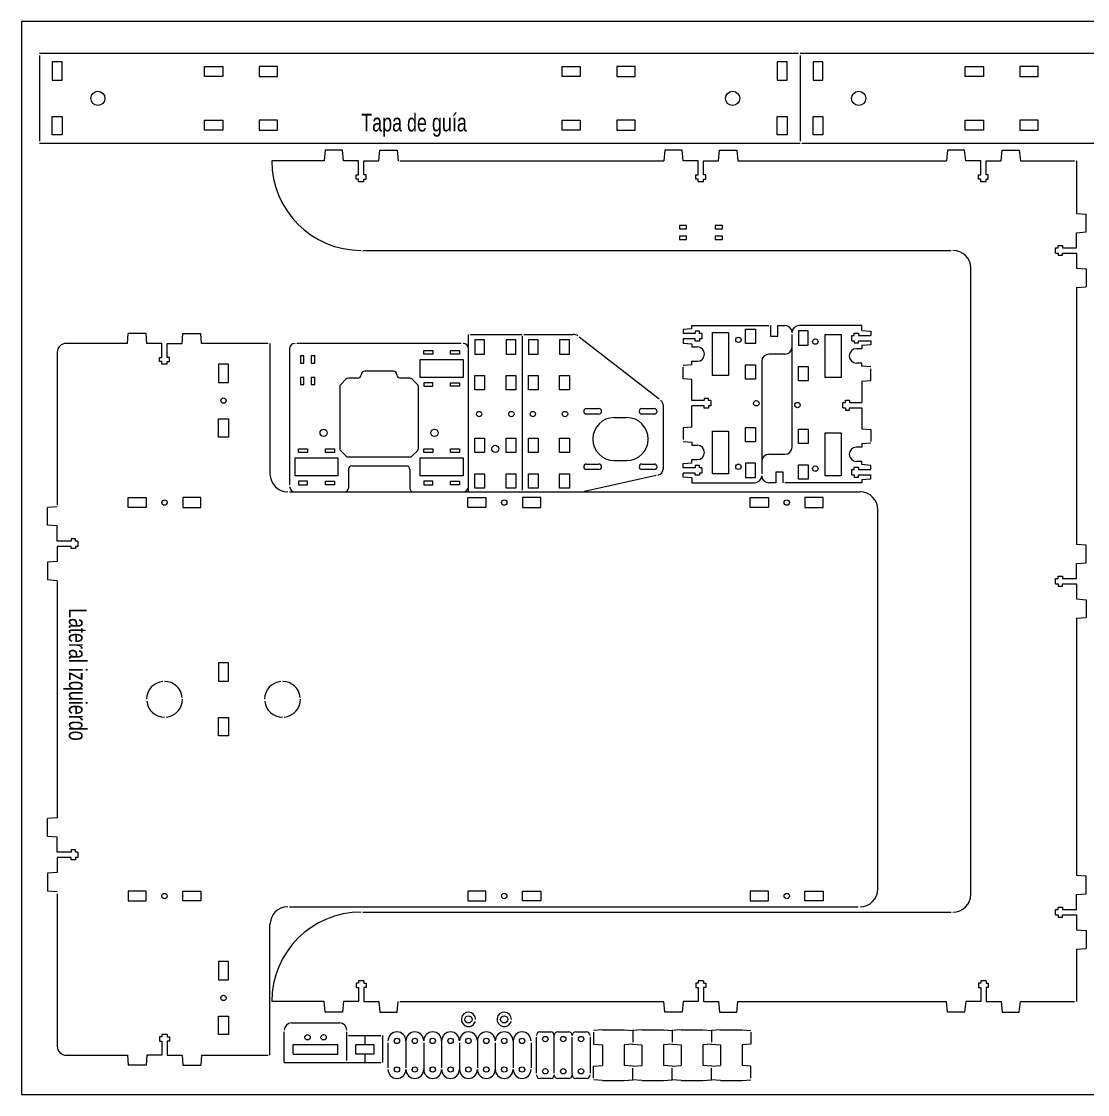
# Model space of a CAD drawing. Header units: millimetres. Extents: x 1800 to 2700, y -1200 to 1500.
# Drawn here: x 1800 to 2396, y -552 to 48 of the extents above; entities that cross this region are included whole.
import ezdxf

# ---------------------------------------------------------------- set-up
doc = ezdxf.new("R2010")
doc.units = ezdxf.units.MM
doc.layers.get('0').update_dxf_attribs({"linetype": 'CONTINUOUS', "lineweight": 0})
doc.layers.add('grabar', color=5, linetype='CONTINUOUS', lineweight=0)
doc.layers.add('planchas', color=1, linetype='CONTINUOUS', lineweight=0)
doc.styles.get("Standard").update_dxf_attribs({"font": 'txt', "width": 0.75})

# ---------------------------------------------------------------- blocks, each defined once
blk = doc.blocks.new('Motor-bolt-slit')
for p, q in [((-3.5, 1.5), (3.5, 1.5)), ((3.5, -1.5), (-3.5, -1.5))]:
    blk.add_line(p, q)
for centre, start, end in [((-3.5, 0), 90, 270), ((3.5, 0), 270, 90)]:
    blk.add_arc(centre, 1.5, start, end)

msp = doc.modelspace()

# ---------------------------------------------------------------- linework, layer by layer
for p, q in [((2234.5, 30), (1810, 30)), ((2661, 30), (2235.5, 30)), ((1810, 29), (1810, -19)), ((1817.25, 25.4), (1817.25, 15.2)), ((1822.75, 25.4), (1817.25, 25.4)), ((1822.75, 15.2), (1822.75, 25.4)), ((2222.75, 25.4), (2222.75, 15.2)), ((2228.25, 25.4), (2222.75, 25.4)), ((2228.25, 15.2), (2228.25, 25.4)), ((2235.5, 29), (2235.5, -19)), ((2242.75, 25.4), (2242.75, 15.2)), ((2248.25, 25.4), (2242.75, 25.4)), ((2248.25, 15.2), (2248.25, 25.4)), ((1902.35, 22.75), (1912.55, 22.75)), ((1902.35, 17.25), (1902.35, 22.75)), ((1912.55, 22.75), (1912.55, 17.25)), ((1943.15, 22.75), (1932.95, 22.75)), ((1932.95, 22.75), (1932.95, 17.25)), ((1943.15, 17.25), (1943.15, 22.75)), ((2102.35, 22.75), (2112.55, 22.75)), ((2102.35, 17.25), (2102.35, 22.75)), ((2112.55, 22.75), (2112.55, 17.25)), ((2143.15, 22.75), (2132.95, 22.75)), ((2132.95, 22.75), (2132.95, 17.25)), ((2143.15, 17.25), (2143.15, 22.75)), ((2327.85, 22.75), (2338.05, 22.75)), ((2327.85, 17.25), (2327.85, 22.75)), ((2338.05, 22.75), (2338.05, 17.25)), ((2368.65, 22.75), (2358.45, 22.75)), ((2358.45, 22.75), (2358.45, 17.25)), ((2368.65, 17.25), (2368.65, 22.75)), ((1817.25, 15.2), (1822.75, 15.2)), ((1912.55, 17.25), (1902.35, 17.25)), ((1932.95, 17.25), (1943.15, 17.25)), ((2112.55, 17.25), (2102.35, 17.25)), ((2132.95, 17.25), (2143.15, 17.25)), ((2222.75, 15.2), (2228.25, 15.2)), ((2242.75, 15.2), (2248.25, 15.2)), ((2338.05, 17.25), (2327.85, 17.25)), ((2358.45, 17.25), (2368.65, 17.25)), ((1817.25, -15.4), (1817.25, -5.2)), ((1817.25, -5.2), (1822.75, -5.2)), ((1822.75, -5.2), (1822.75, -15.4)), ((2222.75, -15.4), (2222.75, -5.2)), ((2222.75, -5.2), (2228.25, -5.2)), ((2228.25, -5.2), (2228.25, -15.4)), ((2242.75, -15.4), (2242.75, -5.2)), ((2242.75, -5.2), (2248.25, -5.2)), ((2248.25, -5.2), (2248.25, -15.4)), ((1902.35, -7.25), (1912.55, -7.25)), ((1902.35, -12.75), (1902.35, -7.25)), ((1912.55, -7.25), (1912.55, -12.75)), ((1943.15, -7.25), (1932.95, -7.25)), ((1932.95, -7.25), (1932.95, -12.75)), ((1943.15, -12.75), (1943.15, -7.25)), ((2102.35, -7.25), (2112.55, -7.25)), ((2102.35, -12.75), (2102.35, -7.25)), ((2112.55, -7.25), (2112.55, -12.75)), ((2143.15, -7.25), (2132.95, -7.25)), ((2132.95, -7.25), (2132.95, -12.75)), ((2143.15, -12.75), (2143.15, -7.25)), ((2327.85, -7.25), (2338.05, -7.25)), ((2327.85, -12.75), (2327.85, -7.25)), ((2338.05, -7.25), (2338.05, -12.75)), ((2368.65, -7.25), (2358.45, -7.25)), ((2358.45, -7.25), (2358.45, -12.75)), ((2368.65, -12.75), (2368.65, -7.25)), ((1822.75, -15.4), (1817.25, -15.4)), ((1912.55, -12.75), (1902.35, -12.75)), ((1932.95, -12.75), (1943.15, -12.75)), ((2112.55, -12.75), (2102.35, -12.75)), ((2132.95, -12.75), (2143.15, -12.75)), ((2228.25, -15.4), (2222.75, -15.4)), ((2248.25, -15.4), (2242.75, -15.4)), ((2338.05, -12.75), (2327.85, -12.75)), ((2358.45, -12.75), (2368.65, -12.75)), ((1810, -20), (2235.5, -20)), ((1969.9, -24), (1969.3, -30)), ((1979.5, -24), (1969.9, -24)), ((1980.1, -30), (1979.5, -24)), ((2000.5, -24), (2010.1, -24)), ((2010.1, -24), (2010.7, -30)), ((2159.9, -24), (2159.3, -30)), ((2169.5, -24), (2159.9, -24)), ((2170.1, -30), (2169.5, -24)), ((2190.5, -24), (2200.1, -24)), ((2200.1, -24), (2200.7, -30)), ((2236.5, -20), (2661, -20)), ((2317.9, -24), (2317.3, -30)), ((2327.5, -24), (2317.9, -24)), ((2328.1, -30), (2327.5, -24)), ((2348.5, -24), (2358.1, -24)), ((2358.1, -24), (2358.7, -30)), ((1969.3, -30), (1940, -30)), ((1940, -30), (1940, -30)), ((1988.5, -30), (1980.1, -30)), ((1988.5, -37.8), (1988.5, -30)), ((1991.5, -37.8), (1991.5, -30)), ((1991.5, -30), (1999.9, -30)), ((1999.9, -30), (2000.5, -24)), ((2011.7, -30), (2159.3, -30)), ((2178.5, -30), (2170.1, -30)), ((2178.5, -37.8), (2178.5, -30)), ((2181.5, -37.8), (2181.5, -30)), ((2181.5, -30), (2189.9, -30)), ((2189.9, -30), (2190.5, -24)), ((2200.7, -30), (2317.3, -30)), ((2336.5, -30), (2328.1, -30)), ((2336.5, -37.8), (2336.5, -30)), ((2339.5, -37.8), (2339.5, -30)), ((2339.5, -30), (2347.9, -30)), ((2347.9, -30), (2348.5, -24)), ((2358.7, -30), (2389, -30)), ((2390, -30), (2390, -59.3)), ((1987.25, -37.8), (1988.5, -37.8)), ((1987.25, -40.2), (1987.25, -37.8)), ((1988.5, -40.2), (1987.25, -40.2)), ((1988.5, -41.6), (1988.5, -40.2)), ((1991.5, -41.6), (1988.5, -41.6)), ((1992.75, -37.8), (1991.5, -37.8)), ((1991.5, -41.6), (1991.5, -40.2)), ((1991.5, -40.2), (1992.75, -40.2)), ((1992.75, -40.2), (1992.75, -37.8)), ((2177.25, -37.8), (2178.5, -37.8)), ((2177.25, -40.2), (2177.25, -37.8)), ((2178.5, -40.2), (2177.25, -40.2)), ((2178.5, -41.6), (2178.5, -40.2)), ((2181.5, -41.6), (2178.5, -41.6)), ((2182.75, -37.8), (2181.5, -37.8)), ((2181.5, -41.6), (2181.5, -40.2)), ((2181.5, -40.2), (2182.75, -40.2)), ((2182.75, -40.2), (2182.75, -37.8)), ((2335.25, -37.8), (2336.5, -37.8)), ((2335.25, -40.2), (2335.25, -37.8)), ((2336.5, -40.2), (2335.25, -40.2)), ((2336.5, -41.6), (2336.5, -40.2)), ((2339.5, -41.6), (2336.5, -41.6)), ((2340.75, -37.8), (2339.5, -37.8)), ((2339.5, -41.6), (2339.5, -40.2)), ((2339.5, -40.2), (2340.75, -40.2)), ((2340.75, -40.2), (2340.75, -37.8)), ((2390, -59.3), (2395.5, -59.7)), ((2395.5, -69.7), (2395.5, -59.7)), ((2172, -66), (2168, -66)), ((2168, -66), (2168, -68)), ((2172, -68), (2172, -66)), ((2192, -66), (2188, -66)), ((2188, -66), (2188, -68)), ((2192, -68), (2192, -66)), ((2168, -68), (2172, -68)), ((2172, -72), (2168, -72)), ((2168, -72), (2168, -74)), ((2172, -74), (2172, -72)), ((2188, -68), (2192, -68)), ((2192, -72), (2188, -72)), ((2188, -72), (2188, -74)), ((2192, -74), (2192, -72)), ((2390, -70.1), (2395.5, -69.7)), ((2390, -78.5), (2390, -70.1)), ((2168, -74), (2172, -74)), ((2188, -74), (2192, -74)), ((2379.8, -78.5), (2379.8, -77.25)), ((2379.8, -77.25), (2382.2, -77.25)), ((2382.2, -77.25), (2382.2, -78.5)), ((1991, -80), (2320, -80)), ((2378.4, -78.5), (2379.8, -78.5)), ((2378.4, -81.5), (2378.4, -78.5)), ((2378.4, -81.5), (2379.8, -81.5)), ((2379.8, -81.5), (2379.8, -82.75)), ((2379.8, -82.75), (2382.2, -82.75)), ((2382.2, -78.5), (2390, -78.5)), ((2382.2, -82.75), (2382.2, -81.5)), ((2382.2, -81.5), (2390, -81.5)), ((2390, -81.5), (2390, -89.9)), ((2331, -440), (2331, -90)), ((2390, -89.9), (2395.5, -90.3)), ((2395.5, -90.3), (2395.5, -100.3)), ((2390, -100.7), (2395.5, -100.3)), ((2390, -100.7), (2390, -244.3)), ((2175, -123.8), (2170, -124.2)), ((2170, -124.2), (2170, -126.5)), ((2175, -123.8), (2175, -122)), ((2175, -122), (2218, -122)), ((2176.8, -125.25), (2176.8, -126.5)), ((2179.2, -125.25), (2176.8, -125.25)), ((2179.2, -126.5), (2179.2, -125.25)), ((2186.5, -150), (2186.5, -126)), ((2186.5, -126), (2195.5, -126)), ((2195.5, -126), (2195.5, -150)), ((2205, -132), (2205, -124)), ((2205, -124), (2210.5, -124)), ((2210.5, -124), (2210.5, -132)), ((2219, -122), (2219, -128)), ((2223, -128), (2223, -122)), ((2223, -122), (2227, -122)), ((2234.5, -125), (2234.5, -133)), ((2240, -125), (2234.5, -125)), ((2270, -122), (2235, -122)), ((2240, -133), (2240, -125)), ((2270, -124.8), (2270, -122)), ((2270, -124.8), (2275, -125.2)), ((2275, -125.2), (2275, -127.5)), ((1859.3, -132), (1825, -132)), ((1859.3, -132), (1859.7, -126.5)), ((1869.7, -126.5), (1859.7, -126.5)), ((1870.1, -132), (1869.7, -126.5)), ((1889.9, -132), (1890.3, -126.5)), ((1890.3, -126.5), (1900.3, -126.5)), ((1900.7, -132), (1900.3, -126.5)), ((1938, -132), (1900.7, -132)), ((2046, -132), (1954, -132)), ((2050, -215), (2050, -127)), ((2051, -127), (2080, -127)), ((2053.5, -130), (2053.5, -138)), ((2059, -130), (2053.5, -130)), ((2059, -138), (2059, -130)), ((2071, -130), (2071, -138)), ((2076.5, -130), (2071, -130)), ((2076.5, -138), (2076.5, -130)), ((2080, -128), (2080, -214)), ((2081, -127), (2108.63073, -127)), ((2083.5, -130), (2083.5, -138)), ((2089, -130), (2083.5, -130)), ((2089, -138), (2089, -130)), ((2101, -130), (2101, -138)), ((2106.5, -130), (2101, -130)), ((2106.5, -138), (2106.5, -130)), ((2156.661074, -163.186139), (2111.872244, -128.451944)), ((2176.8, -126.5), (2170, -126.5)), ((2170, -129.5), (2170, -131.8)), ((2176.8, -129.5), (2170, -129.5)), ((2170, -131.8), (2175, -132.2)), ((2176.8, -130.75), (2176.8, -129.5)), ((2179.2, -130.75), (2176.8, -130.75)), ((2180.6, -126.5), (2179.2, -126.5)), ((2180.6, -129.5), (2179.2, -129.5)), ((2179.2, -129.5), (2179.2, -130.75)), ((2180.6, -126.5), (2180.6, -129.5)), ((2210.5, -132), (2205, -132)), ((2219, -128), (2223, -128)), ((2231, -190), (2231, -127)), ((2249.5, -151), (2249.5, -127)), ((2249.5, -127), (2258.5, -127)), ((2258.5, -127), (2258.5, -151)), ((2264.4, -127.5), (2265.8, -127.5)), ((2264.4, -130.5), (2264.4, -127.5)), ((2264.4, -130.5), (2265.8, -130.5)), ((2265.8, -127.5), (2265.8, -126.25)), ((2265.8, -126.25), (2268.2, -126.25)), ((2265.8, -130.5), (2265.8, -131.75)), ((2265.8, -131.75), (2268.2, -131.75)), ((2268.2, -126.25), (2268.2, -127.5)), ((2268.2, -127.5), (2275, -127.5)), ((2268.2, -131.75), (2268.2, -130.5)), ((2268.2, -130.5), (2275, -130.5)), ((2275, -130.5), (2275, -132.8)), ((1820, -137), (1820, -222.3)), ((1878.5, -132), (1870.1, -132)), ((1878.5, -139.8), (1878.5, -132)), ((1881.5, -139.8), (1881.5, -132)), ((1881.5, -132), (1889.9, -132)), ((1939, -132), (1939, -205)), ((1950, -135), (1950, -211)), ((2025, -138), (2025, -136)), ((2025, -136), (2030, -136)), ((2030, -138), (2025, -138)), ((2030, -136), (2030, -138)), ((2040, -138), (2040, -136)), ((2040, -136), (2045, -136)), ((2045, -138), (2040, -138)), ((2045, -136), (2045, -138)), ((2053.5, -138), (2059, -138)), ((2071, -138), (2076.5, -138)), ((2083.5, -138), (2089, -138)), ((2101, -138), (2106.5, -138)), ((2175, -132.2), (2175, -134)), ((2175, -134), (2178, -134)), ((2227, -138), (2218, -138)), ((2234.5, -133), (2240, -133)), ((2270, -135), (2267, -135)), ((2275, -132.8), (2270, -133.2)), ((2270, -133.2), (2270, -135)), ((1877.25, -139.8), (1878.5, -139.8)), ((1877.25, -142.2), (1877.25, -139.8)), ((1878.5, -142.2), (1877.25, -142.2)), ((1878.5, -143.6), (1878.5, -142.2)), ((1881.5, -143.6), (1878.5, -143.6)), ((1882.75, -139.8), (1881.5, -139.8)), ((1881.5, -143.6), (1881.5, -142.2)), ((1881.5, -142.2), (1882.75, -142.2)), ((1882.75, -142.2), (1882.75, -139.8)), ((1910.25, -143.6), (1910.25, -153.8)), ((1915.75, -143.6), (1910.25, -143.6)), ((1915.75, -153.8), (1915.75, -143.6)), ((1958, -139), (1956, -139)), ((1956, -139), (1956, -143)), ((1956, -143), (1958, -143)), ((1958, -143), (1958, -139)), ((1964, -139), (1962, -139)), ((1962, -139), (1962, -143)), ((1962, -143), (1964, -143)), ((1964, -143), (1964, -139)), ((2023, -141), (2047, -141)), ((2023, -151), (2023, -141)), ((2047, -141), (2047, -151)), ((2170, -144.2), (2175, -143.8)), ((2175, -142), (2178, -142)), ((2175, -143.8), (2175, -142)), ((2205, -152), (2205, -144)), ((2205, -144), (2210.5, -144)), ((2210.5, -144), (2210.5, -152)), ((2214, -142), (2214, -205)), ((2270, -143), (2267, -143)), ((2270, -144.8), (2270, -143)), ((1990, -149.5), (1990, -149.5)), ((2008, -147.5), (1992, -147.5)), ((2010, -149.5), (2010, -149.5)), ((2053.5, -158), (2053.5, -150)), ((2053.5, -150), (2059, -150)), ((2059, -150), (2059, -158)), ((2071, -158), (2071, -150)), ((2071, -150), (2076.5, -150)), ((2076.5, -150), (2076.5, -158)), ((2083.5, -158), (2083.5, -150)), ((2083.5, -150), (2089, -150)), ((2089, -150), (2089, -158)), ((2101, -158), (2101, -150)), ((2101, -150), (2106.5, -150)), ((2106.5, -150), (2106.5, -158)), ((2170, -151.8), (2170, -145.2)), ((2195.5, -150), (2186.5, -150)), ((2234.5, -153), (2234.5, -145)), ((2234.5, -145), (2240, -145)), ((2240, -145), (2240, -153)), ((2275, -145.2), (2270, -144.8)), ((2275, -152.8), (2275, -146.2)), ((1910.25, -153.8), (1915.75, -153.8)), ((1958, -151), (1956, -151)), ((1956, -151), (1956, -155)), ((1956, -155), (1958, -155)), ((1958, -155), (1958, -151)), ((1964, -151), (1962, -151)), ((1962, -151), (1962, -155)), ((1962, -155), (1964, -155)), ((1964, -155), (1964, -151)), ((1981.414214, -152.085786), (1978.585786, -154.914214)), ((1988, -151.5), (1982.828427, -151.5)), ((2017.171573, -151.5), (2012, -151.5)), ((2018.585786, -152.085786), (2021.414214, -154.914214)), ((2047, -151), (2023, -151)), ((2025, -154), (2025, -156)), ((2030, -154), (2025, -154)), ((2025, -156), (2030, -156)), ((2030, -156), (2030, -154)), ((2040, -156), (2040, -154)), ((2040, -154), (2045, -154)), ((2045, -156), (2040, -156)), ((2045, -154), (2045, -156)), ((2175, -152.2), (2170, -151.8)), ((2175, -164), (2175, -152.2)), ((2210.5, -152), (2205, -152)), ((2240, -153), (2234.5, -153)), ((2258.5, -151), (2249.5, -151)), ((2270, -153.2), (2275, -152.8)), ((2270, -153.2), (2270, -165)), ((1978, -156.328427), (1978, -190.671573)), ((2022, -190.671573), (2022, -156.328427)), ((2059, -158), (2053.5, -158)), ((2076.5, -158), (2071, -158)), ((2089, -158), (2083.5, -158)), ((2106.5, -158), (2101, -158)), ((2159, -201.798407), (2159, -166.959842)), ((2181.8, -164), (2175, -164)), ((2175, -178.8), (2175, -167)), ((2181.8, -167), (2175, -167)), ((2181.8, -162.75), (2181.8, -164)), ((2184.2, -162.75), (2181.8, -162.75)), ((2181.8, -168.25), (2181.8, -167)), ((2184.2, -164), (2184.2, -162.75)), ((2185.6, -164), (2184.2, -164)), ((2185.6, -167), (2184.2, -167)), ((2184.2, -167), (2184.2, -168.25)), ((2185.6, -164), (2185.6, -167)), ((2259.4, -165), (2260.8, -165)), ((2259.4, -168), (2259.4, -165)), ((2259.4, -168), (2260.8, -168)), ((2260.8, -165), (2260.8, -163.75)), ((2260.8, -163.75), (2263.2, -163.75)), ((2260.8, -168), (2260.8, -169.25)), ((2263.2, -163.75), (2263.2, -165)), ((2263.2, -165), (2270, -165)), ((2263.2, -169.25), (2263.2, -168)), ((2263.2, -168), (2270, -168)), ((2270, -168), (2270, -179.8)), ((2131.5, -173.5), (2138.5, -173.5)), ((2184.2, -168.25), (2181.8, -168.25)), ((2260.8, -169.25), (2263.2, -169.25)), ((1910.25, -184.4), (1910.25, -174.2)), ((1910.25, -174.2), (1915.75, -174.2)), ((1915.75, -174.2), (1915.75, -184.4)), ((2175, -178.8), (2170, -179.2)), ((2170, -179.2), (2170, -185.8)), ((2205, -187), (2205, -179)), ((2205, -179), (2210.5, -179)), ((2210.5, -179), (2210.5, -187)), ((2234.5, -188), (2234.5, -180)), ((2234.5, -180), (2240, -180)), ((2240, -180), (2240, -188)), ((2270, -179.8), (2275, -180.2)), ((1915.75, -184.4), (1910.25, -184.4)), ((2053.5, -193), (2053.5, -185)), ((2053.5, -185), (2059, -185)), ((2059, -185), (2059, -193)), ((2071, -193), (2071, -185)), ((2071, -185), (2076.5, -185)), ((2076.5, -185), (2076.5, -193)), ((2083.5, -193), (2083.5, -185)), ((2083.5, -185), (2089, -185)), ((2089, -185), (2089, -193)), ((2101, -193), (2101, -185)), ((2101, -185), (2106.5, -185)), ((2106.5, -185), (2106.5, -193)), ((2186.5, -205), (2186.5, -181)), ((2186.5, -181), (2195.5, -181)), ((2195.5, -181), (2195.5, -205)), ((2249.5, -206), (2249.5, -182)), ((2249.5, -182), (2258.5, -182)), ((2258.5, -182), (2258.5, -206)), ((2275, -180.2), (2275, -186.8)), ((1955, -193), (1955, -191)), ((1955, -191), (1960, -191)), ((1960, -191), (1960, -193)), ((1970, -193), (1970, -191)), ((1970, -191), (1975, -191)), ((1975, -191), (1975, -193)), ((2025, -193), (2025, -191)), ((2025, -191), (2030, -191)), ((2030, -191), (2030, -193)), ((2040, -193), (2040, -191)), ((2040, -191), (2045, -191)), ((2045, -191), (2045, -193)), ((2170, -186.8), (2175, -187.2)), ((2175, -187.2), (2175, -189)), ((2175, -189), (2178, -189)), ((2210.5, -187), (2205, -187)), ((2240, -188), (2234.5, -188)), ((2270, -190), (2267, -190)), ((2275, -187.8), (2270, -188.2)), ((2270, -188.2), (2270, -190)), ((1953, -196), (1977, -196)), ((1953, -206), (1953, -196)), ((1960, -193), (1955, -193)), ((1975, -193), (1970, -193)), ((1977, -196), (1977, -206)), ((1978.585786, -192.085786), (1981.414214, -194.914214)), ((1982.828427, -195.5), (2017.171573, -195.5)), ((2018.585786, -194.914214), (2021.414214, -192.085786)), ((2023, -196), (2047, -196)), ((2023, -206), (2023, -196)), ((2030, -193), (2025, -193)), ((2045, -193), (2040, -193)), ((2047, -196), (2047, -206)), ((2059, -193), (2053.5, -193)), ((2076.5, -193), (2071, -193)), ((2089, -193), (2083.5, -193)), ((2106.5, -193), (2101, -193)), ((2131.5, -197.5), (2138.5, -197.5)), ((2175, -197), (2178, -197)), ((2175, -198.8), (2175, -197)), ((2218, -194), (2227, -194)), ((2270, -198), (2267, -198)), ((2270, -199.8), (2270, -198)), ((1982.828427, -202.5), (1982.828427, -213)), ((1984.828427, -200.5), (2015.171573, -200.5)), ((2017.171573, -202.5), (2017.171573, -213)), ((2170, -199.2), (2175, -198.8)), ((2170, -201.5), (2170, -199.2)), ((2176.8, -201.5), (2170, -201.5)), ((2176.8, -200.25), (2176.8, -201.5)), ((2179.2, -200.25), (2176.8, -200.25)), ((2179.2, -201.5), (2179.2, -200.25)), ((2180.6, -201.5), (2179.2, -201.5)), ((2180.6, -201.5), (2180.6, -204.5)), ((2205, -199), (2205, -207)), ((2210.5, -199), (2205, -199)), ((2210.5, -207), (2210.5, -199)), ((2226, -204), (2222, -204)), ((2222, -204), (2222, -210)), ((2226, -210), (2226, -204)), ((2234.5, -208), (2234.5, -200)), ((2234.5, -200), (2240, -200)), ((2240, -200), (2240, -208)), ((2264.4, -202.5), (2265.8, -202.5)), ((2264.4, -205.5), (2264.4, -202.5)), ((2265.8, -202.5), (2265.8, -201.25)), ((2265.8, -201.25), (2268.2, -201.25)), ((2268.2, -201.25), (2268.2, -202.5)), ((2268.2, -202.5), (2275, -202.5)), ((2275, -200.2), (2270, -199.8)), ((2275, -202.5), (2275, -200.2)), ((1977, -206), (1953, -206)), ((1955, -209), (1955, -211)), ((1960, -209), (1955, -209)), ((1960, -211), (1960, -209)), ((1970, -211), (1970, -209)), ((1970, -209), (1975, -209)), ((1975, -209), (1975, -211)), ((2047, -206), (2023, -206)), ((2025, -209), (2025, -211)), ((2030, -209), (2025, -209)), ((2030, -211), (2030, -209)), ((2040, -211), (2040, -209)), ((2040, -209), (2045, -209)), ((2045, -209), (2045, -211)), ((2053.5, -213), (2053.5, -205)), ((2053.5, -205), (2059, -205)), ((2059, -205), (2059, -213)), ((2071, -213), (2071, -205)), ((2071, -205), (2076.5, -205)), ((2076.5, -205), (2076.5, -213)), ((2083.5, -213), (2083.5, -205)), ((2083.5, -205), (2089, -205)), ((2089, -205), (2089, -213)), ((2101, -213), (2101, -205)), ((2101, -205), (2106.5, -205)), ((2106.5, -205), (2106.5, -213)), ((2154.900437, -205.92031), (2114.887238, -214.902865)), ((2170, -206.8), (2170, -204.5)), ((2176.8, -204.5), (2170, -204.5)), ((2175, -207.2), (2170, -206.8)), ((2175, -207.2), (2175, -210)), ((2175, -210), (2210, -210)), ((2176.8, -205.75), (2176.8, -204.5)), ((2179.2, -205.75), (2176.8, -205.75)), ((2180.6, -204.5), (2179.2, -204.5)), ((2179.2, -204.5), (2179.2, -205.75)), ((2195.5, -205), (2186.5, -205)), ((2205, -207), (2210.5, -207)), ((2222, -210), (2218, -210)), ((2270, -210), (2227, -210)), ((2240, -208), (2234.5, -208)), ((2258.5, -206), (2249.5, -206)), ((2264.4, -205.5), (2265.8, -205.5)), ((2265.8, -205.5), (2265.8, -206.75)), ((2265.8, -206.75), (2268.2, -206.75)), ((2268.2, -206.75), (2268.2, -205.5)), ((2268.2, -205.5), (2275, -205.5)), ((2270, -208.2), (2275, -207.8)), ((2270, -208.2), (2270, -210)), ((2275, -207.8), (2275, -205.5)), ((1950, -215), (2269, -215)), ((1955, -211), (1960, -211)), ((1975, -211), (1970, -211)), ((2025, -211), (2030, -211)), ((2045, -211), (2040, -211)), ((2059, -213), (2053.5, -213)), ((2076.5, -213), (2071, -213)), ((2089, -213), (2083.5, -213)), ((2106.5, -213), (2101, -213)), ((1859.6, -218.25), (1869.8, -218.25)), ((1859.6, -223.75), (1859.6, -218.25)), ((1869.8, -218.25), (1869.8, -223.75)), ((1900.4, -218.25), (1890.2, -218.25)), ((1890.2, -218.25), (1890.2, -223.75)), ((1900.4, -223.75), (1900.4, -218.25)), ((2049.6, -218.25), (2059.8, -218.25)), ((2049.6, -223.75), (2049.6, -218.25)), ((2059.8, -218.25), (2059.8, -223.75)), ((2090.4, -218.25), (2080.2, -218.25)), ((2080.2, -218.25), (2080.2, -223.75)), ((2090.4, -223.75), (2090.4, -218.25)), ((2207.6, -218.25), (2217.8, -218.25)), ((2207.6, -223.75), (2207.6, -218.25)), ((2217.8, -218.25), (2217.8, -223.75)), ((2248.4, -218.25), (2238.2, -218.25)), ((2238.2, -218.25), (2238.2, -223.75)), ((2248.4, -223.75), (2248.4, -218.25)), ((1820, -223.3), (1814.5, -223.7)), ((1814.5, -233.7), (1814.5, -223.7)), ((1869.8, -223.75), (1859.6, -223.75)), ((1890.2, -223.75), (1900.4, -223.75)), ((2059.8, -223.75), (2049.6, -223.75)), ((2080.2, -223.75), (2090.4, -223.75)), ((2217.8, -223.75), (2207.6, -223.75)), ((2238.2, -223.75), (2248.4, -223.75)), ((2279, -437), (2279, -225)), ((1820, -234.1), (1814.5, -233.7)), ((1820, -242.5), (1820, -234.1)), ((1827.8, -242.5), (1820, -242.5)), ((1827.8, -245.5), (1820, -245.5)), ((1820, -245.5), (1820, -253.9)), ((1827.8, -241.25), (1827.8, -242.5)), ((1830.2, -241.25), (1827.8, -241.25)), ((1827.8, -246.75), (1827.8, -245.5)), ((1830.2, -242.5), (1830.2, -241.25)), ((1831.6, -242.5), (1830.2, -242.5)), ((1831.6, -245.5), (1830.2, -245.5)), ((1830.2, -245.5), (1830.2, -246.75)), ((1831.6, -242.5), (1831.6, -245.5)), ((2390, -244.3), (2395.5, -244.7)), ((2395.5, -254.7), (2395.5, -244.7)), ((1830.2, -246.75), (1827.8, -246.75)), ((1820, -253.9), (1814.5, -254.3)), ((1814.5, -254.3), (1814.5, -264.3)), ((2390, -255.1), (2395.5, -254.7)), ((2390, -263.5), (2390, -255.1)), ((2378.4, -263.5), (2379.8, -263.5)), ((2378.4, -266.5), (2378.4, -263.5)), ((2379.8, -263.5), (2379.8, -262.25)), ((2379.8, -262.25), (2382.2, -262.25)), ((2382.2, -262.25), (2382.2, -263.5)), ((2382.2, -263.5), (2390, -263.5)), ((1820, -264.7), (1814.5, -264.3)), ((1820, -264.7), (1820, -397.3)), ((2378.4, -266.5), (2379.8, -266.5)), ((2379.8, -266.5), (2379.8, -267.75)), ((2379.8, -267.75), (2382.2, -267.75)), ((2382.2, -267.75), (2382.2, -266.5)), ((2382.2, -266.5), (2390, -266.5)), ((2390, -266.5), (2390, -274.9)), ((2390, -274.9), (2395.5, -275.3)), ((2395.5, -275.3), (2395.5, -285.3)), ((2390, -285.7), (2395.5, -285.3)), ((2390, -285.7), (2390, -429.3)), ((1910.25, -310.6), (1910.25, -320.8)), ((1915.75, -310.6), (1910.25, -310.6)), ((1915.75, -320.8), (1915.75, -310.6)), ((1910.25, -320.8), (1915.75, -320.8)), ((1910.25, -351.4), (1910.25, -341.2)), ((1910.25, -341.2), (1915.75, -341.2)), ((1915.75, -341.2), (1915.75, -351.4)), ((1915.75, -351.4), (1910.25, -351.4)), ((1820, -397.3), (1814.5, -397.7)), ((1814.5, -407.7), (1814.5, -397.7)), ((1820, -408.1), (1814.5, -407.7)), ((1820, -416.5), (1820, -408.1)), ((1827.8, -416.5), (1820, -416.5)), ((1827.8, -419.5), (1820, -419.5)), ((1820, -419.5), (1820, -427.9)), ((1827.8, -415.25), (1827.8, -416.5)), ((1830.2, -415.25), (1827.8, -415.25)), ((1827.8, -420.75), (1827.8, -419.5)), ((1830.2, -416.5), (1830.2, -415.25)), ((1831.6, -416.5), (1830.2, -416.5)), ((1831.6, -419.5), (1830.2, -419.5)), ((1830.2, -419.5), (1830.2, -420.75)), ((1831.6, -416.5), (1831.6, -419.5)), ((1830.2, -420.75), (1827.8, -420.75)), ((1820, -427.9), (1814.5, -428.3)), ((1814.5, -428.3), (1814.5, -438.3)), ((2390, -429.3), (2395.5, -429.7)), ((2395.5, -439.7), (2395.5, -429.7)), ((1820, -438.7), (1814.5, -438.3)), ((1820, -439.7), (1820, -525)), ((1869.8, -438.25), (1859.6, -438.25)), ((1859.6, -438.25), (1859.6, -443.75)), ((1859.6, -443.75), (1869.8, -443.75)), ((1869.8, -443.75), (1869.8, -438.25)), ((1890.2, -438.25), (1900.4, -438.25)), ((1890.2, -443.75), (1890.2, -438.25)), ((1900.4, -443.75), (1890.2, -443.75)), ((1900.4, -438.25), (1900.4, -443.75)), ((2059.8, -438.25), (2049.6, -438.25)), ((2049.6, -438.25), (2049.6, -443.75)), ((2049.6, -443.75), (2059.8, -443.75)), ((2059.8, -443.75), (2059.8, -438.25)), ((2080.2, -438.25), (2090.4, -438.25)), ((2080.2, -443.75), (2080.2, -438.25)), ((2090.4, -443.75), (2080.2, -443.75)), ((2090.4, -438.25), (2090.4, -443.75)), ((2217.8, -438.25), (2207.6, -438.25)), ((2207.6, -438.25), (2207.6, -443.75)), ((2207.6, -443.75), (2217.8, -443.75)), ((2217.8, -443.75), (2217.8, -438.25)), ((2238.2, -438.25), (2248.4, -438.25)), ((2238.2, -443.75), (2238.2, -438.25)), ((2248.4, -443.75), (2238.2, -443.75)), ((2248.4, -438.25), (2248.4, -443.75)), ((2390, -440.1), (2395.5, -439.7)), ((2390, -448.5), (2390, -440.1)), ((1950, -447), (2268, -447)), ((1991, -450), (2320, -450)), ((2378.4, -448.5), (2379.8, -448.5)), ((2378.4, -451.5), (2378.4, -448.5)), ((2379.8, -448.5), (2379.8, -447.25)), ((2379.8, -447.25), (2382.2, -447.25)), ((2382.2, -447.25), (2382.2, -448.5)), ((2382.2, -448.5), (2390, -448.5)), ((2378.4, -451.5), (2379.8, -451.5)), ((2379.8, -451.5), (2379.8, -452.75)), ((2379.8, -452.75), (2382.2, -452.75)), ((2382.2, -452.75), (2382.2, -451.5)), ((2382.2, -451.5), (2390, -451.5)), ((2390, -451.5), (2390, -459.9)), ((1939, -530), (1939, -457)), ((2390, -459.9), (2395.5, -460.3)), ((2395.5, -460.3), (2395.5, -470.3)), ((2390, -470.7), (2395.5, -470.3)), ((2390, -470.7), (2390, -500)), ((1910.25, -477.6), (1910.25, -487.8)), ((1915.75, -477.6), (1910.25, -477.6)), ((1915.75, -487.8), (1915.75, -477.6)), ((1910.25, -487.8), (1915.75, -487.8)), ((1988.5, -489.8), (1987.25, -489.8)), ((1987.25, -489.8), (1987.25, -492.2)), ((1988.5, -488.4), (1988.5, -489.8)), ((1991.5, -488.4), (1988.5, -488.4)), ((1991.5, -488.4), (1991.5, -489.8)), ((1991.5, -489.8), (1992.75, -489.8)), ((1992.75, -489.8), (1992.75, -492.2)), ((2178.5, -489.8), (2177.25, -489.8)), ((2177.25, -489.8), (2177.25, -492.2)), ((2178.5, -488.4), (2178.5, -489.8)), ((2181.5, -488.4), (2178.5, -488.4)), ((2181.5, -488.4), (2181.5, -489.8)), ((2181.5, -489.8), (2182.75, -489.8)), ((2182.75, -489.8), (2182.75, -492.2)), ((2336.5, -489.8), (2335.25, -489.8)), ((2335.25, -489.8), (2335.25, -492.2)), ((2336.5, -488.4), (2336.5, -489.8)), ((2339.5, -488.4), (2336.5, -488.4)), ((2339.5, -488.4), (2339.5, -489.8)), ((2339.5, -489.8), (2340.75, -489.8)), ((2340.75, -489.8), (2340.75, -492.2)), ((1987.25, -492.2), (1988.5, -492.2)), ((1988.5, -492.2), (1988.5, -500)), ((1992.75, -492.2), (1991.5, -492.2)), ((1991.5, -492.2), (1991.5, -500)), ((2177.25, -492.2), (2178.5, -492.2)), ((2178.5, -492.2), (2178.5, -500)), ((2182.75, -492.2), (2181.5, -492.2)), ((2181.5, -492.2), (2181.5, -500)), ((2335.25, -492.2), (2336.5, -492.2)), ((2336.5, -492.2), (2336.5, -500)), ((2340.75, -492.2), (2339.5, -492.2)), ((2339.5, -492.2), (2339.5, -500)), ((1969.3, -500), (1940, -500)), ((1940, -500), (1940, -500)), ((1969.9, -506), (1969.3, -500)), ((1980.1, -500), (1979.5, -506)), ((1988.5, -500), (1980.1, -500)), ((1991.5, -500), (1999.9, -500)), ((1999.9, -500), (2000.5, -506)), ((2010.1, -506), (2010.7, -500)), ((2011.7, -500), (2159.3, -500)), ((2159.9, -506), (2159.3, -500)), ((2170.1, -500), (2169.5, -506)), ((2178.5, -500), (2170.1, -500)), ((2181.5, -500), (2189.9, -500)), ((2189.9, -500), (2190.5, -506)), ((2200.1, -506), (2200.7, -500)), ((2200.7, -500), (2317.3, -500)), ((2317.9, -506), (2317.3, -500)), ((2328.1, -500), (2327.5, -506)), ((2336.5, -500), (2328.1, -500)), ((2339.5, -500), (2347.9, -500)), ((2347.9, -500), (2348.5, -506)), ((2358.1, -506), (2358.7, -500)), ((2358.7, -500), (2389, -500)), ((1910.25, -518.4), (1910.25, -508.2)), ((1910.25, -508.2), (1915.75, -508.2)), ((1915.75, -508.2), (1915.75, -518.4)), ((1979.5, -506), (1969.9, -506)), ((2000.5, -506), (2010.1, -506)), ((2169.5, -506), (2159.9, -506)), ((2190.5, -506), (2200.1, -506)), ((2327.5, -506), (2317.9, -506)), ((2348.5, -506), (2358.1, -506)), ((1951, -512), (1978, -512)), ((2125, -515.8), (2120, -516.2)), ((2125, -515.8), (2137, -515.8)), ((2137, -515.8), (2142, -516.2)), ((2147, -515.8), (2142, -516.2)), ((2147, -515.8), (2159, -515.8)), ((2159, -515.8), (2164, -516.2)), ((2169, -515.8), (2164, -516.2)), ((2169, -515.8), (2181, -515.8)), ((2181, -515.8), (2186, -516.2)), ((2191, -515.8), (2186, -516.2)), ((2191, -515.8), (2203, -515.8)), ((2203, -515.8), (2208, -516.2)), ((1878.5, -519.8), (1877.25, -519.8)), ((1877.25, -519.8), (1877.25, -522.2)), ((1878.5, -518.4), (1878.5, -519.8)), ((1881.5, -518.4), (1878.5, -518.4)), ((1881.5, -518.4), (1881.5, -519.8)), ((1881.5, -519.8), (1882.75, -519.8)), ((1882.75, -519.8), (1882.75, -522.2)), ((1915.75, -518.4), (1910.25, -518.4)), ((1947, -534), (1947, -517)), ((1982, -533), (1982, -517)), ((1983, -519), (2001, -519)), ((1992, -519), (1992, -524)), ((2002, -519), (2002, -534)), ((2015, -522), (2015, -537)), ((2035, -522), (2035, -537)), ((2055, -522), (2055, -537)), ((2075, -522), (2075, -537)), ((2088, -540), (2088, -520)), ((2090, -517), (2096, -517)), ((2098, -540), (2098, -519)), ((2100, -517), (2106, -517)), ((2108, -541), (2108, -520)), ((2110, -517), (2116, -517)), ((2118, -520), (2118, -540)), ((2120, -517.2), (2120, -523.8)), ((2142, -516.2), (2142, -522.8)), ((2164, -516.2), (2164, -522.8)), ((2186, -516.2), (2186, -522.8)), ((2208, -517.2), (2208, -523.8)), ((1877.25, -522.2), (1878.5, -522.2)), ((1878.5, -522.2), (1878.5, -530)), ((1882.75, -522.2), (1881.5, -522.2)), ((1881.5, -522.2), (1881.5, -530)), ((1952, -529.5), (1952, -524)), ((1952, -524), (1977, -524)), ((1977, -529.5), (1977, -524)), ((1987, -524), (1997, -524)), ((1987, -529.5), (1987, -524)), ((1997, -524), (1997, -529.5)), ((2005, -523), (2005, -537)), ((2025, -523), (2025, -538)), ((2045, -523), (2045, -538)), ((2065, -523), (2065, -538)), ((2085, -523), (2085, -537)), ((2120, -523.8), (2125, -524.2)), ((2125, -524.2), (2125, -535.8)), ((2142, -523.8), (2137, -524.2)), ((2137, -524.2), (2137, -535.8)), ((2142, -523.8), (2147, -524.2)), ((2147, -524.2), (2147, -535.8)), ((2164, -523.8), (2159, -524.2)), ((2159, -524.2), (2159, -535.8)), ((2164, -523.8), (2169, -524.2)), ((2169, -524.2), (2169, -535.8)), ((2186, -523.8), (2181, -524.2)), ((2181, -524.2), (2181, -535.8)), ((2186, -523.8), (2191, -524.2)), ((2191, -524.2), (2191, -535.8)), ((2208, -523.8), (2203, -524.2)), ((2203, -524.2), (2203, -535.8)), ((1825, -530), (1859.3, -530)), ((1859.3, -530), (1859.7, -535.5)), ((1870.1, -530), (1869.7, -535.5)), ((1878.5, -530), (1870.1, -530)), ((1881.5, -530), (1889.9, -530)), ((1889.9, -530), (1890.3, -535.5)), ((1900.7, -530), (1900.3, -535.5)), ((1900.7, -530), (1938, -530)), ((1947, -534), (2001, -534)), ((1952, -529.5), (1977, -529.5)), ((1997, -529.5), (1987, -529.5)), ((1992, -529.5), (1992, -534)), ((1869.7, -535.5), (1859.7, -535.5)), ((1890.3, -535.5), (1900.3, -535.5)), ((2120, -536.2), (2125, -535.8)), ((2120, -542.8), (2120, -536.2)), ((2142, -536.2), (2137, -535.8)), ((2142, -536.2), (2147, -535.8)), ((2142, -543.8), (2142, -537.2)), ((2164, -536.2), (2159, -535.8)), ((2164, -536.2), (2169, -535.8)), ((2164, -543.8), (2164, -537.2)), ((2186, -536.2), (2181, -535.8)), ((2186, -536.2), (2191, -535.8)), ((2186, -543.8), (2186, -537.2)), ((2208, -536.2), (2203, -535.8)), ((2208, -542.8), (2208, -536.2)), ((2096, -543), (2090, -543)), ((2106, -543), (2100, -543)), ((2116, -543), (2110, -543)), ((2125, -544.2), (2120, -543.8)), ((2125, -544.2), (2137, -544.2)), ((2137, -544.2), (2142, -543.8)), ((2147, -544.2), (2142, -543.8)), ((2147, -544.2), (2159, -544.2)), ((2159, -544.2), (2164, -543.8)), ((2169, -544.2), (2164, -543.8)), ((2169, -544.2), (2181, -544.2)), ((2181, -544.2), (2186, -543.8)), ((2191, -544.2), (2186, -543.8)), ((2191, -544.2), (2203, -544.2)), ((2203, -544.2), (2208, -543.8))]:
    msp.add_line(p, q)
for centre, radius in [((1842.75, 5), 3.95), ((2197.75, 5), 3.95), ((2268.25, 5), 3.95), ((2201, -130), 1.5), ((2244, -131), 1.5), ((1913, -164), 1.5), ((2211, -165.5), 1.5), ((2234, -166.5), 1.5), ((2056, -171.5), 1.5), ((2074, -171.5), 1.5), ((2086, -171.5), 1.5), ((2104, -171.5), 1.5), ((1969, -182), 2), ((2031, -182), 2), ((2065, -191), 2), ((2201, -201), 1.5), ((2244, -202), 1.5), ((1880, -221), 1.5), ((2070, -221), 1.5), ((2228, -221), 1.5), ((1880, -441), 1.5), ((2070, -441), 1.5), ((2228, -441), 1.5), ((1913, -498), 1.5), ((2050, -510), 2), ((2070, -510), 2), ((1960, -520), 1.5), ((1969, -520), 1.5), ((2010, -522), 1.5), ((2020, -522), 1.5), ((2030, -522), 1.5), ((2040, -522), 1.5), ((2050, -522), 1.5), ((2060, -522), 1.5), ((2070, -522), 1.5), ((2080, -522), 1.5), ((2093, -521), 1.5), ((2103, -521), 1.5), ((2113, -521), 1.5), ((2010, -538), 1.5), ((2020, -538), 1.5), ((2030, -538), 1.5), ((2040, -538), 1.5), ((2050, -538), 1.5), ((2060, -538), 1.5), ((2070, -538), 1.5), ((2080, -538), 1.5), ((2093, -539), 1.5), ((2103, -539), 1.5), ((2113, -539), 1.5)]:
    msp.add_circle(centre, radius)
for centre, radius, start, end in [((1990, -30), 50, 180, 270), ((2321, -90), 10, 0, 90), ((2227, -126), 4, 360, 90), ((2235, -126), 4, 90, 180), ((1825, -137), 5, 90, 180), ((1953, -135), 3, 90, 180), ((2047, -135), 3, 0, 90), ((2108.63073, -131), 4, 52.206057001, 90), ((2178, -138), 4, 270, 90), ((2218, -142), 4, 90, 180), ((2227, -134), 4, 270, 360), ((2267, -139), 4, 90, 270), ((1988, -149.5), 2, 270, 0), ((1992, -149.5), 2, 90, 180), ((2008, -149.5), 2, 0, 90), ((2012, -149.5), 2, 180, 270), ((1980, -156.328427), 2, 135, 180), ((1982.828427, -153.5), 2, 90, 135), ((2017.171573, -153.5), 2, 45, 90), ((2020, -156.328427), 2, 0, 45), ((2155, -166.959842), 4, 0, 52.206057001), ((2131.5, -185.5), 12, 90, 270), ((2138.5, -185.5), 12, 270, 90), ((1980, -190.671573), 2, 180, 225), ((2020, -190.671573), 2, 315, 0), ((2178, -193), 4, 270, 90), ((2227, -190), 4, 270, 0), ((2267, -194), 4, 90, 270), ((1982.828427, -193.5), 2, 225, 270), ((2017.171573, -193.5), 2, 270, 315), ((2218, -198), 4, 90, 180), ((1984.828427, -202.5), 2, 90, 180), ((2015.171573, -202.5), 2, 0, 90), ((2155, -201.798407), 4, 282.652556501, 0), ((1949, -205), 10, 180, 270), ((2210, -206), 4, 270, 360), ((2218, -206), 4, 180, 270), ((1953, -212), 3, 180, 270), ((1980.828427, -213), 2, 270, 0), ((2019.171573, -213), 2, 180, 270), ((2047, -212), 3, 270, 0), ((2114.011084, -211), 4, 270, 282.652556501), ((2269, -225), 10, 360, 90), ((1880, -331), 10, 95.739170477, 179.990407474), ((1880, -331), 10, 5.739170477, 89.990407474), ((1946, -331), 10, 95.739170477, 179.990407474), ((1946, -331), 10, 5.739170477, 89.990407474), ((1880, -331), 10, 185.739170477, 269.990407474), ((1880, -331), 10, 275.739170477, 359.990407474), ((1946, -331), 10, 185.739170477, 269.990407474), ((1946, -331), 10, 275.739170477, 359.990407474), ((2269, -437), 10, 270, 360), ((2321, -440), 10, 270, 0), ((1949, -457), 10, 90, 180), ((1990, -500), 50, 90, 180), ((2050, -510), 4, 0.218473966, 345.894529087), ((2070, -510), 4, 0.264068879, 345.940124001), ((1951, -516), 4, 90, 180), ((1978, -516), 4, 0, 90), ((2010, -522), 5, 0, 180), ((2020, -522), 5, 0, 180), ((2030, -522), 5, 0, 180), ((2040, -522), 5, 0, 180), ((2050, -522), 5, 0, 180), ((2060, -522), 5, 0, 180), ((2070, -522), 5, 0, 180), ((2080, -522), 5, 0, 180), ((2090, -519), 2, 90, 180), ((2096, -519), 2, 0, 90), ((2100, -519), 2, 90, 180), ((2106, -519), 2, 0, 90), ((2110, -519), 2, 90, 180), ((2116, -519), 2, 0, 90), ((1825, -525), 5, 180, 270), ((2010, -538), 5, 180, 0), ((2020, -538), 5, 180, 0), ((2030, -538), 5, 180, 0), ((2040, -538), 5, 180, 0), ((2050, -538), 5, 180, 0), ((2060, -538), 5, 180, 0), ((2070, -538), 5, 180, 0), ((2080, -538), 5, 180, 0), ((2090, -541), 2, 180, 270), ((2096, -541), 2, 270, 0), ((2100, -541), 2, 180, 270), ((2106, -541), 2, 270, 0), ((2110, -541), 2, 180, 270), ((2116, -541), 2, 270, 0)]:
    msp.add_arc(centre, radius, start, end)
at = {"layer": 'planchas'}
for p, q in [((2700, 48), (1800, 48)), ((1800, 48), (1800, -552)), ((1800, -552), (2700, -552))]:
    msp.add_line(p, q, dxfattribs=at)

# ---------------------------------------------------------------- block references
for p in [(2119.5, -170), (2150.5, -170), (2119.5, -201), (2150.5, -201)]:
    msp.add_blockref('Motor-bolt-slit', p)

# ---------------------------------------------------------------- texts
at = {"layer": 'grabar', "insert": (1990, -10), "char_height": 10, "width": 100, "attachment_point": 4}
msp.add_mtext('Tapa de guía', dxfattribs=at)
at = {"layer": 'grabar', "insert": (1830, -280), "char_height": 10, "width": 100, "attachment_point": 4, "rotation": 270}
msp.add_mtext('Lateral izquierdo', dxfattribs=at)

doc.saveas('drawing.dxf')
